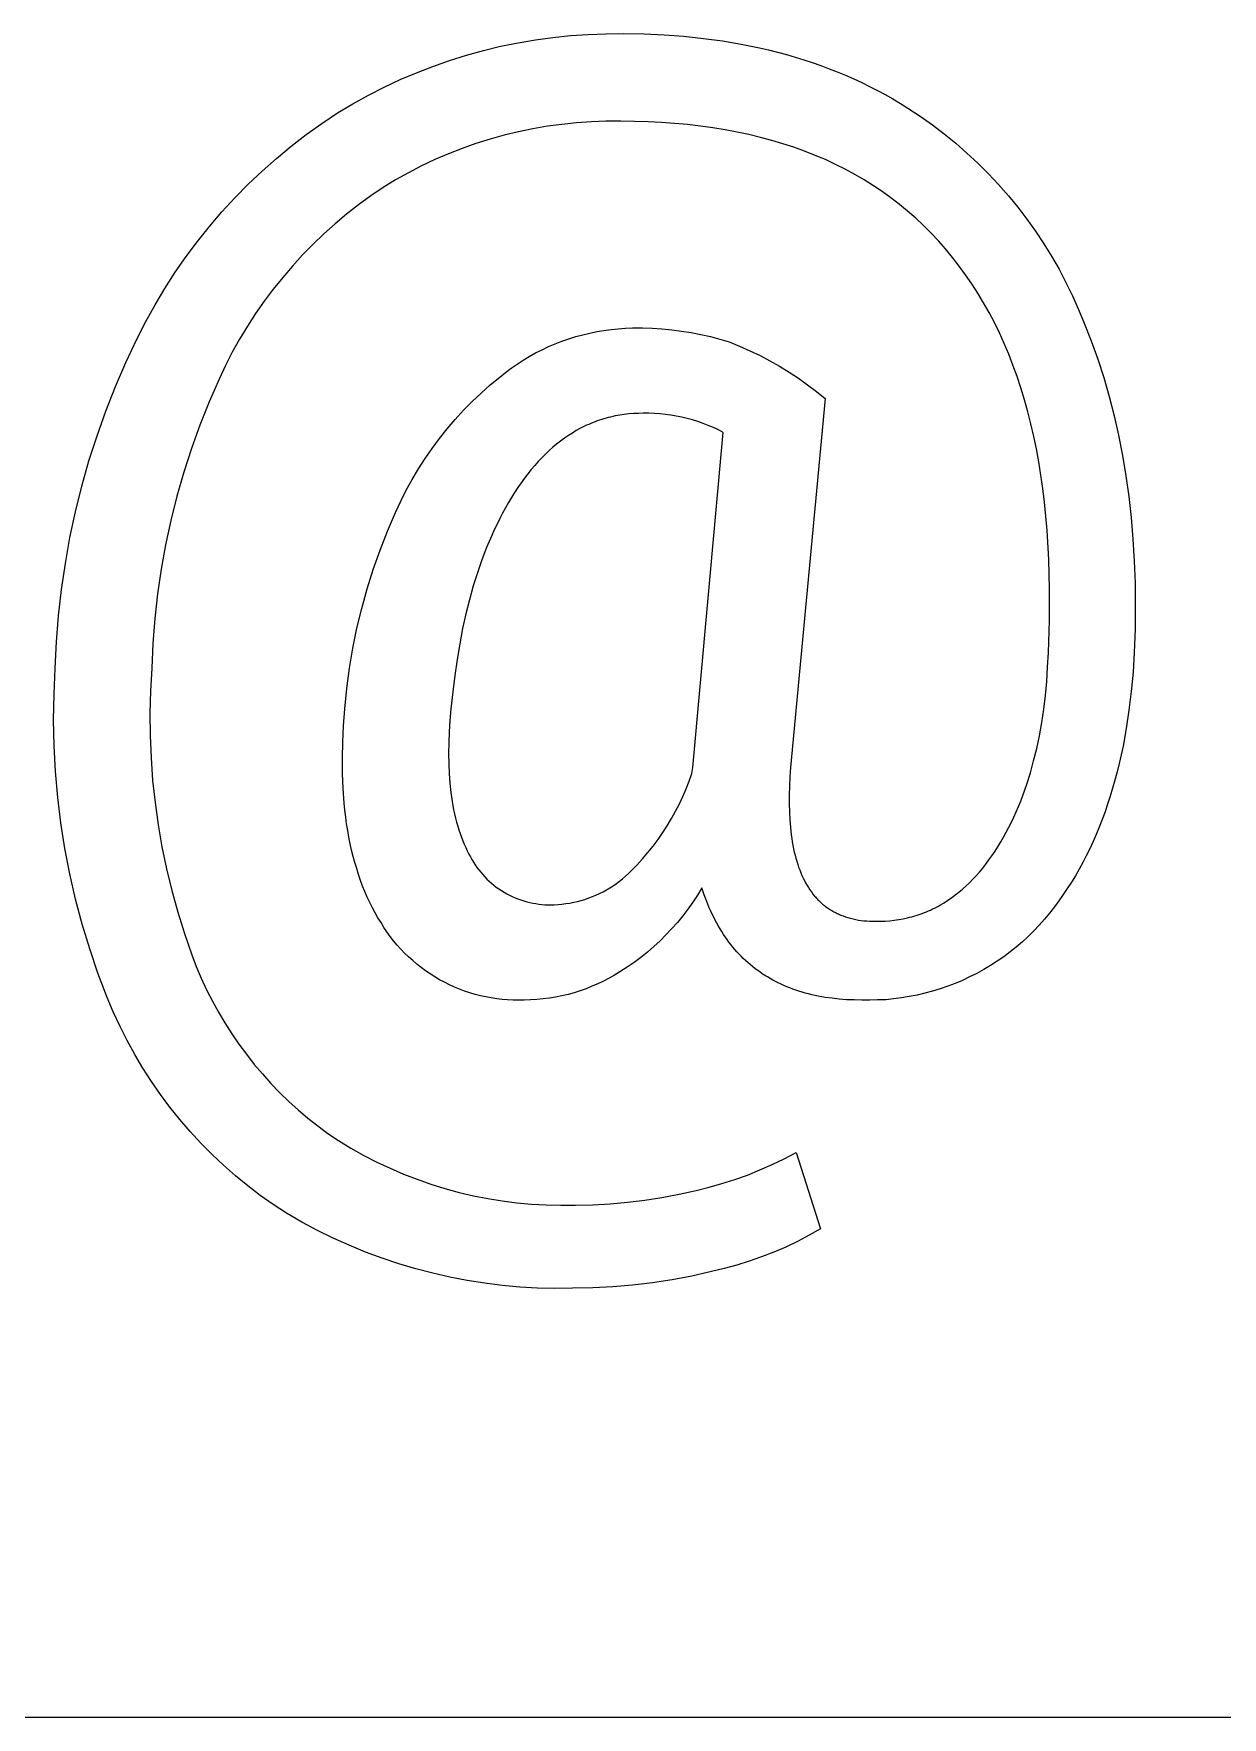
# Model space of a CAD drawing. Header units: millimetres. Extents: x -1480 to 5249, y -840 to 3860.
# Drawn here: x 3259.2 to 3337.3, y -464.2 to -353.6 of the extents above; entities that cross this region are included whole.
import ezdxf

# ---------------------------------------------------------------- set-up
doc = ezdxf.new("R2010")
doc.units = ezdxf.units.MM
doc.header["$MEASUREMENT"] = 0
doc.layers.add('Domyślny', color=7, linetype='Continuous', true_color=0x000000)

msp = doc.modelspace()

# ---------------------------------------------------------------- linework, layer by layer
at = {"layer": 'Domyślny', "color": 18, "lineweight": 15, "true_color": 0x000000}
for p, q in [((3292.12, -354), (3293.27, -353.85)), ((3293.27, -353.85), (3294.43, -353.73)), ((3294.43, -353.73), (3295.59, -353.65)), ((3295.59, -353.65), (3296.75, -353.61)), ((3296.75, -353.61), (3297.91, -353.6)), ((3297.91, -353.6), (3299.26, -353.62)), ((3299.26, -353.62), (3300.58, -353.68)), ((3300.58, -353.68), (3301.88, -353.77)), ((3301.88, -353.77), (3303.16, -353.91)), ((3303.16, -353.91), (3304.41, -354.08)), ((3286.48, -355.36), (3287.59, -355.02)), ((3287.59, -355.02), (3288.71, -354.71)), ((3288.71, -354.71), (3289.84, -354.43)), ((3289.84, -354.43), (3290.98, -354.2)), ((3290.98, -354.2), (3292.12, -354)), ((3304.41, -354.08), (3305.64, -354.29)), ((3305.64, -354.29), (3306.84, -354.53)), ((3306.84, -354.53), (3307.44, -354.67)), ((3307.44, -354.67), (3308.02, -354.82)), ((3308.02, -354.82), (3308.61, -354.98)), ((3308.61, -354.98), (3309.18, -355.14)), ((3283.23, -356.62), (3284.3, -356.17)), ((3284.3, -356.17), (3285.38, -355.75)), ((3285.38, -355.75), (3286.48, -355.36)), ((3309.18, -355.14), (3309.75, -355.32)), ((3309.75, -355.32), (3310.31, -355.5)), ((3310.31, -355.5), (3310.87, -355.7)), ((3310.87, -355.7), (3311.42, -355.91)), ((3311.42, -355.91), (3311.96, -356.12)), ((3311.96, -356.12), (3312.5, -356.34)), ((3281.15, -357.64), (3282.18, -357.12)), ((3282.18, -357.12), (3283.23, -356.62)), ((3312.5, -356.34), (3313.04, -356.58)), ((3313.04, -356.58), (3313.56, -356.82)), ((3313.56, -356.82), (3314.08, -357.08)), ((3314.08, -357.08), (3314.6, -357.34)), ((3279.13, -358.8), (3280.13, -358.21)), ((3280.13, -358.21), (3281.15, -357.64)), ((3314.6, -357.34), (3315.11, -357.61)), ((3315.11, -357.61), (3315.61, -357.89)), ((3315.61, -357.89), (3316.1, -358.19)), ((3316.1, -358.19), (3316.59, -358.49)), ((3277.07, -360.23), (3278.09, -359.5)), ((3278.09, -359.5), (3279.13, -358.8)), ((3294.83, -359.46), (3293.87, -359.56)), ((3295.8, -359.39), (3294.83, -359.46)), ((3296.76, -359.36), (3295.8, -359.39)), ((3297.73, -359.36), (3296.76, -359.36)), ((3298.64, -359.37), (3297.73, -359.36)), ((3299.53, -359.4), (3298.64, -359.37)), ((3300.41, -359.44), (3299.53, -359.4)), ((3301.27, -359.5), (3300.41, -359.44)), ((3302.12, -359.58), (3301.27, -359.5)), ((3316.59, -358.49), (3317.41, -359.03)), ((3317.41, -359.03), (3318.21, -359.59)), ((3276.08, -361), (3277.07, -360.23)), ((3289.14, -360.53), (3288.22, -360.82)), ((3290.07, -360.27), (3289.14, -360.53)), ((3291.01, -360.05), (3290.07, -360.27)), ((3291.96, -359.85), (3291.01, -360.05)), ((3292.91, -359.69), (3291.96, -359.85)), ((3293.87, -359.56), (3292.91, -359.69)), ((3302.96, -359.68), (3302.12, -359.58)), ((3303.78, -359.79), (3302.96, -359.68)), ((3304.59, -359.92), (3303.78, -359.79)), ((3305.38, -360.07), (3304.59, -359.92)), ((3306.15, -360.23), (3305.38, -360.07)), ((3306.91, -360.42), (3306.15, -360.23)), ((3307.66, -360.62), (3306.91, -360.42)), ((3318.21, -359.59), (3318.99, -360.19)), ((3318.99, -360.19), (3319.74, -360.8)), ((3275.11, -361.8), (3276.08, -361)), ((3286.41, -361.5), (3285.52, -361.88)), ((3287.31, -361.15), (3286.41, -361.5)), ((3288.22, -360.82), (3287.31, -361.15)), ((3308.39, -360.84), (3307.66, -360.62)), ((3309.11, -361.07), (3308.39, -360.84)), ((3309.81, -361.33), (3309.11, -361.07)), ((3310.5, -361.6), (3309.81, -361.33)), ((3311.18, -361.88), (3310.5, -361.6)), ((3319.74, -360.8), (3320.48, -361.45)), ((3320.48, -361.45), (3321.2, -362.11)), ((3273.26, -363.49), (3274.17, -362.63)), ((3274.17, -362.63), (3275.11, -361.8)), ((3283.78, -362.74), (3282.94, -363.21)), ((3284.64, -362.29), (3283.78, -362.74)), ((3285.52, -361.88), (3284.64, -362.29)), ((3311.84, -362.19), (3311.18, -361.88)), ((3312.48, -362.51), (3311.84, -362.19)), ((3313.11, -362.85), (3312.48, -362.51)), ((3321.2, -362.11), (3321.89, -362.81)), ((3321.89, -362.81), (3322.56, -363.52)), ((3272.38, -364.39), (3273.26, -363.49)), ((3282.11, -363.71), (3281.3, -364.26)), ((3282.94, -363.21), (3282.11, -363.71)), ((3313.73, -363.21), (3313.11, -362.85)), ((3314.33, -363.59), (3313.73, -363.21)), ((3314.91, -363.98), (3314.33, -363.59)), ((3322.56, -363.52), (3323.2, -364.25)), ((3271.53, -365.31), (3272.38, -364.39)), ((3280.5, -364.85), (3279.72, -365.46)), ((3281.3, -364.26), (3280.5, -364.85)), ((3315.48, -364.39), (3314.91, -363.98)), ((3316.04, -364.82), (3315.48, -364.39)), ((3316.58, -365.26), (3316.04, -364.82)), ((3323.2, -364.25), (3323.82, -365.01)), ((3323.82, -365.01), (3324.42, -365.79)), ((3270.71, -366.27), (3271.53, -365.31)), ((3278.96, -366.09), (3278.23, -366.75)), ((3279.72, -365.46), (3278.96, -366.09)), ((3317.11, -365.73), (3316.58, -365.26)), ((3317.62, -366.21), (3317.11, -365.73)), ((3324.42, -365.79), (3324.99, -366.58)), ((3269.17, -368.25), (3269.93, -367.25)), ((3269.93, -367.25), (3270.71, -366.27)), ((3278.23, -366.75), (3277.52, -367.43)), ((3318.12, -366.7), (3317.62, -366.21)), ((3318.61, -367.22), (3318.12, -366.7)), ((3319.07, -367.75), (3318.61, -367.22)), ((3324.99, -366.58), (3325.53, -367.4)), ((3268.46, -369.28), (3269.17, -368.25)), ((3276.82, -368.14), (3276.16, -368.87)), ((3277.52, -367.43), (3276.82, -368.14)), ((3319.53, -368.3), (3319.07, -367.75)), ((3319.97, -368.87), (3319.53, -368.3)), ((3325.53, -367.4), (3326.04, -368.23)), ((3326.04, -368.23), (3326.53, -369.08)), ((3267.78, -370.34), (3268.46, -369.28)), ((3276.16, -368.87), (3275.52, -369.62)), ((3320.39, -369.45), (3319.97, -368.87)), ((3320.8, -370.04), (3320.39, -369.45)), ((3326.53, -369.08), (3326.98, -369.95)), ((3267.13, -371.42), (3267.78, -370.34)), ((3274.9, -370.39), (3274.31, -371.18)), ((3275.52, -369.62), (3274.9, -370.39)), ((3321.19, -370.65), (3320.8, -370.04)), ((3326.98, -369.95), (3327.41, -370.83)), ((3266.53, -372.51), (3267.13, -371.42)), ((3274.31, -371.18), (3273.74, -371.99)), ((3321.57, -371.28), (3321.19, -370.65)), ((3321.93, -371.93), (3321.57, -371.28)), ((3327.41, -370.83), (3327.81, -371.72)), ((3265.96, -373.63), (3266.53, -372.51)), ((3273.74, -371.99), (3273.2, -372.82)), ((3322.28, -372.59), (3321.93, -371.93)), ((3322.61, -373.26), (3322.28, -372.59)), ((3327.81, -371.72), (3328.18, -372.63)), ((3328.18, -372.63), (3328.64, -373.79)), ((3265.22, -375.2), (3265.96, -373.63)), ((3272.69, -373.67), (3272.21, -374.53)), ((3273.2, -372.82), (3272.69, -373.67)), ((3293.43, -373.98), (3293.87, -373.81)), ((3293.87, -373.81), (3294.32, -373.65)), ((3294.32, -373.65), (3294.77, -373.51)), ((3294.77, -373.51), (3295.23, -373.38)), ((3295.23, -373.38), (3295.69, -373.27)), ((3295.69, -373.27), (3296.15, -373.18)), ((3296.15, -373.18), (3296.62, -373.1)), ((3296.62, -373.1), (3297.09, -373.03)), ((3297.09, -373.03), (3297.57, -372.99)), ((3297.57, -372.99), (3298.04, -372.95)), ((3298.04, -372.95), (3298.51, -372.94)), ((3298.51, -372.94), (3299.16, -372.94)), ((3299.16, -372.94), (3299.8, -372.96)), ((3299.8, -372.96), (3300.44, -373)), ((3300.44, -373), (3301.08, -373.06)), ((3301.08, -373.06), (3301.72, -373.14)), ((3301.72, -373.14), (3302.36, -373.24)), ((3302.36, -373.24), (3302.99, -373.37)), ((3302.99, -373.37), (3303.62, -373.51)), ((3303.62, -373.51), (3304.24, -373.67)), ((3304.24, -373.67), (3304.85, -373.86)), ((3304.85, -373.86), (3305.54, -374.13)), ((3322.92, -373.95), (3322.61, -373.26)), ((3328.64, -373.79), (3329.07, -374.98)), ((3272.21, -374.53), (3271.76, -375.41)), ((3291.31, -375.06), (3291.72, -374.81)), ((3291.72, -374.81), (3292.14, -374.58)), ((3292.14, -374.58), (3292.56, -374.37)), ((3292.56, -374.37), (3292.99, -374.16)), ((3292.99, -374.16), (3293.43, -373.98)), ((3305.54, -374.13), (3306.21, -374.43)), ((3306.21, -374.43), (3306.88, -374.75)), ((3306.88, -374.75), (3307.53, -375.09)), ((3323.22, -374.66), (3322.92, -373.95)), ((3323.5, -375.39), (3323.22, -374.66)), ((3329.07, -374.98), (3329.46, -376.2)), ((3264.53, -376.79), (3265.22, -375.2)), ((3271.76, -375.41), (3271.34, -376.3)), ((3289.78, -376.17), (3290.15, -375.87)), ((3290.15, -375.87), (3290.53, -375.58)), ((3290.53, -375.58), (3290.92, -375.31)), ((3290.92, -375.31), (3291.31, -375.06)), ((3307.53, -375.09), (3308.17, -375.45)), ((3308.17, -375.45), (3308.8, -375.84)), ((3308.8, -375.84), (3309.41, -376.24)), ((3323.77, -376.12), (3323.5, -375.39)), ((3263.9, -378.4), (3264.53, -376.79)), ((3271.34, -376.3), (3270.68, -377.8)), ((3288.55, -377.22), (3289.15, -376.68)), ((3289.15, -376.68), (3289.78, -376.17)), ((3309.41, -376.24), (3310.01, -376.67)), ((3310.01, -376.67), (3310.6, -377.11)), ((3310.6, -377.11), (3311.17, -377.58)), ((3324.02, -376.88), (3323.77, -376.12)), ((3324.25, -377.65), (3324.02, -376.88)), ((3329.46, -376.2), (3329.82, -377.44)), ((3270.68, -377.8), (3270.08, -379.32)), ((3287.39, -378.35), (3287.96, -377.77)), ((3287.96, -377.77), (3288.55, -377.22)), ((3311.17, -377.58), (3308.89, -401.82)), ((3324.47, -378.44), (3324.25, -377.65)), ((3329.82, -377.44), (3330.15, -378.71)), ((3263.32, -380.03), (3263.9, -378.4)), ((3270.08, -379.32), (3269.52, -380.86)), ((3286.32, -379.56), (3286.85, -378.95)), ((3286.85, -378.95), (3287.39, -378.35)), ((3295.35, -379.4), (3295.08, -379.53)), ((3295.49, -379.33), (3295.35, -379.4)), ((3295.63, -379.27), (3295.49, -379.33)), ((3295.77, -379.21), (3295.63, -379.27)), ((3295.91, -379.15), (3295.77, -379.21)), ((3296.05, -379.1), (3295.91, -379.15)), ((3296.19, -379.05), (3296.05, -379.1)), ((3296.33, -379), (3296.19, -379.05)), ((3296.48, -378.95), (3296.33, -379)), ((3296.62, -378.91), (3296.48, -378.95)), ((3296.77, -378.86), (3296.62, -378.91)), ((3296.91, -378.82), (3296.77, -378.86)), ((3297.06, -378.79), (3296.91, -378.82)), ((3297.21, -378.75), (3297.06, -378.79)), ((3297.36, -378.72), (3297.21, -378.75)), ((3297.66, -378.67), (3297.36, -378.72)), ((3297.96, -378.62), (3297.66, -378.67)), ((3298.27, -378.59), (3297.96, -378.62)), ((3298.58, -378.56), (3298.27, -378.59)), ((3298.89, -378.55), (3298.58, -378.56)), ((3299.21, -378.54), (3298.89, -378.55)), ((3299.57, -378.54), (3299.21, -378.54)), ((3299.94, -378.56), (3299.57, -378.54)), ((3300.3, -378.58), (3299.94, -378.56)), ((3300.66, -378.62), (3300.3, -378.58)), ((3301.02, -378.67), (3300.66, -378.62)), ((3301.38, -378.73), (3301.02, -378.67)), ((3301.74, -378.8), (3301.38, -378.73)), ((3302.09, -378.89), (3301.74, -378.8)), ((3302.45, -378.98), (3302.09, -378.89)), ((3302.79, -379.09), (3302.45, -378.98)), ((3303.14, -379.21), (3302.79, -379.09)), ((3303.48, -379.34), (3303.14, -379.21)), ((3303.82, -379.48), (3303.48, -379.34)), ((3324.68, -379.24), (3324.47, -378.44)), ((3324.87, -380.06), (3324.68, -379.24)), ((3330.15, -378.71), (3330.44, -379.99)), ((3262.79, -381.67), (3263.32, -380.03)), ((3285.34, -380.85), (3285.82, -380.2)), ((3285.82, -380.2), (3286.32, -379.56)), ((3293.77, -380.37), (3293.52, -380.57)), ((3294.03, -380.18), (3293.77, -380.37)), ((3294.29, -380), (3294.03, -380.18)), ((3294.55, -379.84), (3294.29, -380)), ((3294.81, -379.68), (3294.55, -379.84)), ((3295.08, -379.53), (3294.81, -379.68)), ((3302.46, -401.82), (3304.47, -379.8)), ((3304.15, -379.63), (3303.82, -379.48)), ((3304.47, -379.8), (3304.15, -379.63)), ((3325.04, -380.89), (3324.87, -380.06)), ((3330.44, -379.99), (3330.69, -381.31)), ((3269.52, -380.86), (3269.02, -382.42)), ((3284.44, -382.19), (3284.88, -381.51)), ((3284.88, -381.51), (3285.34, -380.85)), ((3292.55, -381.46), (3292.31, -381.71)), ((3292.79, -381.22), (3292.55, -381.46)), ((3293.03, -380.99), (3292.79, -381.22)), ((3293.27, -380.78), (3293.03, -380.99)), ((3293.52, -380.57), (3293.27, -380.78)), ((3325.2, -381.74), (3325.04, -380.89)), ((3330.69, -381.31), (3330.92, -382.65)), ((3262.32, -383.34), (3262.79, -381.67)), ((3269.02, -382.42), (3268.57, -383.99)), ((3284.03, -382.89), (3284.44, -382.19)), ((3291.63, -382.52), (3291.41, -382.81)), ((3291.85, -382.24), (3291.63, -382.52)), ((3292.08, -381.97), (3291.85, -382.24)), ((3292.31, -381.71), (3292.08, -381.97)), ((3325.34, -382.61), (3325.2, -381.74)), ((3325.46, -383.49), (3325.34, -382.61)), ((3330.92, -382.65), (3331.11, -384.01)), ((3261.9, -385.02), (3262.32, -383.34)), ((3283.28, -384.32), (3283.64, -383.6)), ((3283.64, -383.6), (3284.03, -382.89)), ((3290.76, -383.74), (3290.56, -384.07)), ((3290.97, -383.42), (3290.76, -383.74)), ((3291.19, -383.11), (3290.97, -383.42)), ((3291.41, -382.81), (3291.19, -383.11)), ((3325.57, -384.39), (3325.46, -383.49)), ((3268.57, -383.99), (3268.17, -385.58)), ((3282.94, -385.06), (3283.28, -384.32)), ((3290.16, -384.75), (3289.97, -385.1)), ((3290.35, -384.4), (3290.16, -384.75)), ((3290.56, -384.07), (3290.35, -384.4)), ((3325.67, -385.31), (3325.57, -384.39)), ((3331.11, -384.01), (3331.26, -385.4)), ((3261.54, -386.71), (3261.9, -385.02)), ((3268.17, -385.58), (3267.83, -387.18)), ((3282.41, -386.29), (3282.94, -385.06)), ((3289.6, -385.82), (3289.42, -386.2)), ((3289.78, -385.46), (3289.6, -385.82)), ((3289.97, -385.1), (3289.78, -385.46)), ((3325.75, -386.24), (3325.67, -385.31)), ((3331.26, -385.4), (3331.38, -386.81)), ((3261.24, -388.41), (3261.54, -386.71)), ((3281.92, -387.54), (3282.41, -386.29)), ((3289.25, -386.58), (3288.92, -387.36)), ((3289.42, -386.2), (3289.25, -386.58)), ((3325.86, -388.14), (3325.75, -386.24)), ((3331.38, -386.81), (3331.47, -388.25)), ((3267.83, -387.18), (3267.54, -388.79)), ((3281.47, -388.8), (3281.92, -387.54)), ((3288.61, -388.18), (3288.32, -389.02)), ((3288.92, -387.36), (3288.61, -388.18)), ((3325.91, -390.11), (3325.86, -388.14)), ((3331.47, -388.25), (3331.52, -389.71)), ((3260.99, -390.13), (3261.24, -388.41)), ((3267.54, -388.79), (3267.3, -390.41)), ((3281.07, -390.08), (3281.47, -388.8)), ((3288.32, -389.02), (3288.04, -389.89)), ((3260.8, -391.85), (3260.99, -390.13)), ((3267.3, -390.41), (3267.12, -392.03)), ((3280.71, -391.37), (3281.07, -390.08)), ((3288.04, -389.89), (3287.79, -390.8)), ((3325.9, -392.15), (3325.91, -390.11)), ((3331.52, -389.71), (3331.54, -391.2)), ((3280.4, -392.67), (3280.71, -391.37)), ((3287.79, -390.8), (3287.56, -391.73)), ((3331.54, -391.2), (3331.52, -392.71)), ((3260.66, -393.57), (3260.8, -391.85)), ((3267.12, -392.03), (3266.99, -393.66)), ((3280.13, -393.98), (3280.4, -392.67)), ((3287.56, -391.73), (3287.34, -392.69)), ((3325.83, -394.25), (3325.9, -392.15)), ((3260.58, -395.3), (3260.66, -393.57)), ((3266.99, -393.66), (3266.92, -395.3)), ((3287.15, -393.69), (3286.98, -394.71)), ((3287.34, -392.69), (3287.15, -393.69)), ((3331.52, -392.71), (3331.47, -394.25)), ((3279.91, -395.3), (3280.13, -393.98)), ((3286.98, -394.71), (3286.82, -395.77)), ((3325.78, -395.22), (3325.83, -394.25)), ((3331.47, -394.25), (3331.39, -395.55)), ((3260.5, -397), (3260.58, -395.3)), ((3266.92, -395.3), (3266.84, -396.77)), ((3279.73, -396.63), (3279.91, -395.3)), ((3286.82, -395.77), (3286.69, -396.85)), ((3325.72, -396.17), (3325.78, -395.22)), ((3331.39, -395.55), (3331.27, -396.82)), ((3260.47, -398.69), (3260.5, -397)), ((3266.84, -396.77), (3266.8, -398.24)), ((3279.6, -397.97), (3279.73, -396.63)), ((3286.69, -396.85), (3286.57, -397.97)), ((3325.52, -397.99), (3325.63, -397.09)), ((3325.63, -397.09), (3325.72, -396.17)), ((3331.27, -396.82), (3331.12, -398.05)), ((3279.52, -399.07), (3279.6, -397.97)), ((3286.57, -397.97), (3286.51, -398.73)), ((3325.39, -398.87), (3325.52, -397.99)), ((3331.12, -398.05), (3330.94, -399.25)), ((3260.5, -400.39), (3260.47, -398.69)), ((3266.8, -398.24), (3266.81, -399.71)), ((3279.46, -400.15), (3279.52, -399.07)), ((3286.51, -398.73), (3286.46, -399.47)), ((3325.24, -399.73), (3325.39, -398.87)), ((3330.94, -399.25), (3330.73, -400.41)), ((3260.59, -402.09), (3260.5, -400.39)), ((3266.81, -399.71), (3266.87, -401.19)), ((3279.44, -401.19), (3279.46, -400.15)), ((3286.43, -400.19), (3286.42, -400.89)), ((3286.46, -399.47), (3286.43, -400.19)), ((3325.06, -400.56), (3325.24, -399.73)), ((3330.73, -400.41), (3330.48, -401.55)), ((3266.87, -401.19), (3266.97, -402.66)), ((3279.45, -402.21), (3279.44, -401.19)), ((3286.42, -400.89), (3286.43, -401.57)), ((3324.65, -402.16), (3324.86, -401.37)), ((3324.86, -401.37), (3325.06, -400.56)), ((3260.74, -403.78), (3260.59, -402.09)), ((3279.49, -403.19), (3279.45, -402.21)), ((3286.43, -401.57), (3286.46, -402.22)), ((3286.46, -402.22), (3286.5, -402.85)), ((3302.23, -402.71), (3302.41, -402.2)), ((3302.41, -402.2), (3302.46, -401.82)), ((3308.84, -402.44), (3308.81, -403.04)), ((3308.89, -401.82), (3308.84, -402.44)), ((3324.41, -402.92), (3324.65, -402.16)), ((3330.2, -402.64), (3330.05, -403.18)), ((3330.35, -402.1), (3330.2, -402.64)), ((3330.48, -401.55), (3330.35, -402.1)), ((3266.97, -402.66), (3267.13, -404.12)), ((3279.56, -404.15), (3279.49, -403.19)), ((3286.5, -402.85), (3286.57, -403.45)), ((3286.57, -403.45), (3286.61, -403.75)), ((3286.61, -403.75), (3286.65, -404.04)), ((3301.58, -404.21), (3301.81, -403.72)), ((3301.81, -403.72), (3302.03, -403.22)), ((3302.03, -403.22), (3302.23, -402.71)), ((3308.81, -403.04), (3308.8, -403.63)), ((3308.8, -403.63), (3308.8, -404.19)), ((3324.01, -404.02), (3324.15, -403.66)), ((3324.15, -403.66), (3324.28, -403.29)), ((3324.28, -403.29), (3324.41, -402.92)), ((3329.89, -403.7), (3329.72, -404.22)), ((3330.05, -403.18), (3329.89, -403.7)), ((3260.95, -405.46), (3260.74, -403.78)), ((3267.13, -404.12), (3267.33, -405.58)), ((3279.6, -404.61), (3279.56, -404.15)), ((3279.66, -405.07), (3279.6, -404.61)), ((3286.65, -404.04), (3286.7, -404.32)), ((3286.7, -404.32), (3286.75, -404.6)), ((3286.75, -404.6), (3286.81, -404.87)), ((3301.07, -405.17), (3301.33, -404.69)), ((3301.33, -404.69), (3301.58, -404.21)), ((3308.8, -404.19), (3308.81, -404.73)), ((3308.81, -404.73), (3308.84, -405.26)), ((3323.56, -405.07), (3323.71, -404.73)), ((3323.71, -404.73), (3323.86, -404.38)), ((3323.86, -404.38), (3324.01, -404.02)), ((3329.55, -404.73), (3329.36, -405.23)), ((3329.72, -404.22), (3329.55, -404.73)), ((3261.21, -407.14), (3260.95, -405.46)), ((3267.33, -405.58), (3267.58, -407.03)), ((3279.72, -405.52), (3279.66, -405.07)), ((3279.79, -405.96), (3279.72, -405.52)), ((3279.87, -406.4), (3279.79, -405.96)), ((3286.81, -404.87), (3286.88, -405.14)), ((3286.88, -405.14), (3286.94, -405.4)), ((3286.94, -405.4), (3287.02, -405.66)), ((3287.02, -405.66), (3287.09, -405.91)), ((3287.09, -405.91), (3287.17, -406.15)), ((3300.49, -406.09), (3300.79, -405.64)), ((3300.79, -405.64), (3301.07, -405.17)), ((3308.84, -405.26), (3308.88, -405.76)), ((3308.88, -405.76), (3308.93, -406.24)), ((3323.06, -406.07), (3323.23, -405.74)), ((3323.23, -405.74), (3323.4, -405.41)), ((3323.4, -405.41), (3323.56, -405.07)), ((3329.17, -405.73), (3328.97, -406.21)), ((3329.36, -405.23), (3329.17, -405.73)), ((3267.58, -407.03), (3267.88, -408.47)), ((3279.95, -406.83), (3279.87, -406.4)), ((3280.05, -407.25), (3279.95, -406.83)), ((3287.17, -406.15), (3287.26, -406.39)), ((3287.26, -406.39), (3287.35, -406.63)), ((3287.35, -406.63), (3287.45, -406.86)), ((3287.45, -406.86), (3287.55, -407.08)), ((3299.52, -407.4), (3299.86, -406.98)), ((3299.86, -406.98), (3300.18, -406.54)), ((3300.18, -406.54), (3300.49, -406.09)), ((3308.93, -406.24), (3308.97, -406.48)), ((3308.97, -406.48), (3309, -406.71)), ((3309, -406.71), (3309.04, -406.93)), ((3309.04, -406.93), (3309.09, -407.15)), ((3322.32, -407.32), (3322.51, -407.02)), ((3322.51, -407.02), (3322.7, -406.71)), ((3322.7, -406.71), (3322.88, -406.39)), ((3322.88, -406.39), (3323.06, -406.07)), ((3328.76, -406.68), (3328.55, -407.15)), ((3328.97, -406.21), (3328.76, -406.68)), ((3261.53, -408.81), (3261.21, -407.14)), ((3280.15, -407.66), (3280.05, -407.25)), ((3280.26, -408.06), (3280.15, -407.66)), ((3280.38, -408.46), (3280.26, -408.06)), ((3287.55, -407.08), (3287.65, -407.3)), ((3287.65, -407.3), (3287.76, -407.51)), ((3287.76, -407.51), (3287.85, -407.69)), ((3287.85, -407.69), (3287.95, -407.87)), ((3287.95, -407.87), (3288.05, -408.04)), ((3288.05, -408.04), (3288.16, -408.21)), ((3298.8, -408.22), (3299.17, -407.82)), ((3299.17, -407.82), (3299.52, -407.4)), ((3309.09, -407.15), (3309.13, -407.37)), ((3309.13, -407.37), (3309.18, -407.58)), ((3309.18, -407.58), (3309.24, -407.78)), ((3309.24, -407.78), (3309.29, -407.98)), ((3309.29, -407.98), (3309.36, -408.18)), ((3309.36, -408.18), (3309.42, -408.37)), ((3321.51, -408.43), (3321.72, -408.17)), ((3321.72, -408.17), (3321.92, -407.89)), ((3321.92, -407.89), (3322.12, -407.61)), ((3322.12, -407.61), (3322.32, -407.32)), ((3328.09, -408.06), (3327.85, -408.5)), ((3328.32, -407.61), (3328.09, -408.06)), ((3328.55, -407.15), (3328.32, -407.61)), ((3261.91, -410.46), (3261.53, -408.81)), ((3267.88, -408.47), (3268.23, -409.9)), ((3280.5, -408.85), (3280.38, -408.46)), ((3280.63, -409.23), (3280.5, -408.85)), ((3280.77, -409.61), (3280.63, -409.23)), ((3288.16, -408.21), (3288.28, -408.38)), ((3288.28, -408.38), (3288.4, -408.54)), ((3288.4, -408.54), (3288.53, -408.7)), ((3288.53, -408.7), (3288.66, -408.85)), ((3288.66, -408.85), (3288.8, -409)), ((3288.8, -409), (3288.94, -409.15)), ((3288.94, -409.15), (3289.09, -409.29)), ((3297.65, -409.29), (3297.85, -409.13)), ((3297.85, -409.13), (3298.05, -408.96)), ((3298.05, -408.96), (3298.24, -408.79)), ((3298.24, -408.79), (3298.42, -408.61)), ((3298.42, -408.61), (3298.8, -408.22)), ((3309.42, -408.37), (3309.49, -408.55)), ((3309.49, -408.55), (3309.56, -408.73)), ((3309.56, -408.73), (3309.63, -408.91)), ((3309.63, -408.91), (3309.71, -409.08)), ((3309.71, -409.08), (3309.8, -409.24)), ((3309.8, -409.24), (3309.88, -409.4)), ((3320.64, -409.39), (3320.86, -409.16)), ((3320.86, -409.16), (3321.08, -408.93)), ((3321.08, -408.93), (3321.3, -408.69)), ((3321.3, -408.69), (3321.51, -408.43)), ((3327.6, -408.93), (3327.34, -409.35)), ((3327.85, -408.5), (3327.6, -408.93)), ((3268.23, -409.9), (3268.62, -411.32)), ((3280.92, -409.97), (3280.77, -409.61)), ((3281.08, -410.33), (3280.92, -409.97)), ((3281.24, -410.68), (3281.08, -410.33)), ((3289.09, -409.29), (3289.24, -409.42)), ((3289.24, -409.42), (3289.39, -409.55)), ((3289.39, -409.55), (3289.55, -409.67)), ((3289.55, -409.67), (3289.72, -409.79)), ((3289.72, -409.79), (3289.89, -409.9)), ((3289.89, -409.9), (3290.06, -410.01)), ((3290.06, -410.01), (3290.24, -410.11)), ((3290.24, -410.11), (3290.42, -410.2)), ((3290.42, -410.2), (3290.6, -410.29)), ((3290.6, -410.29), (3290.79, -410.37)), ((3290.79, -410.37), (3290.97, -410.45)), ((3295.63, -410.39), (3295.87, -410.3)), ((3295.87, -410.3), (3296.1, -410.2)), ((3296.1, -410.2), (3296.34, -410.1)), ((3296.34, -410.1), (3296.57, -409.98)), ((3296.57, -409.98), (3296.79, -409.86)), ((3296.79, -409.86), (3297.02, -409.73)), ((3297.02, -409.73), (3297.23, -409.59)), ((3297.23, -409.59), (3297.45, -409.44)), ((3297.45, -409.44), (3297.65, -409.29)), ((3302.77, -410.2), (3302.46, -410.66)), ((3303.06, -409.73), (3302.77, -410.2)), ((3303.21, -410.18), (3303.06, -409.73)), ((3303.38, -410.62), (3303.21, -410.18)), ((3309.88, -409.4), (3309.97, -409.56)), ((3309.97, -409.56), (3310.06, -409.71)), ((3310.06, -409.71), (3310.16, -409.85)), ((3310.16, -409.85), (3310.26, -409.99)), ((3310.26, -409.99), (3310.36, -410.13)), ((3310.36, -410.13), (3310.47, -410.26)), ((3310.47, -410.26), (3310.52, -410.32)), ((3310.52, -410.32), (3310.58, -410.38)), ((3310.58, -410.38), (3310.64, -410.45)), ((3319.23, -410.54), (3319.47, -410.37)), ((3319.47, -410.37), (3319.71, -410.19)), ((3319.71, -410.19), (3319.95, -410.01)), ((3319.95, -410.01), (3320.18, -409.81)), ((3320.18, -409.81), (3320.41, -409.61)), ((3320.41, -409.61), (3320.64, -409.39)), ((3326.8, -410.17), (3326.52, -410.57)), ((3327.07, -409.77), (3326.8, -410.17)), ((3327.34, -409.35), (3327.07, -409.77)), ((3262.35, -412.1), (3261.91, -410.46)), ((3268.62, -411.32), (3269.06, -412.73)), ((3281.41, -411.03), (3281.24, -410.68)), ((3281.59, -411.36), (3281.41, -411.03)), ((3281.78, -411.69), (3281.59, -411.36)), ((3290.97, -410.45), (3291.16, -410.52)), ((3291.16, -410.52), (3291.36, -410.58)), ((3291.36, -410.58), (3291.55, -410.64)), ((3291.55, -410.64), (3291.75, -410.68)), ((3291.75, -410.68), (3291.95, -410.73)), ((3291.95, -410.73), (3292.15, -410.76)), ((3292.15, -410.76), (3292.35, -410.79)), ((3292.35, -410.79), (3292.55, -410.81)), ((3292.55, -410.81), (3292.75, -410.83)), ((3292.75, -410.83), (3292.95, -410.83)), ((3292.95, -410.83), (3293.16, -410.83)), ((3293.16, -410.83), (3293.36, -410.83)), ((3293.36, -410.83), (3293.62, -410.81)), ((3293.62, -410.81), (3293.87, -410.79)), ((3293.87, -410.79), (3294.13, -410.76)), ((3294.13, -410.76), (3294.38, -410.72)), ((3294.38, -410.72), (3294.64, -410.67)), ((3294.64, -410.67), (3294.89, -410.62)), ((3294.89, -410.62), (3295.14, -410.55)), ((3295.14, -410.55), (3295.38, -410.48)), ((3295.38, -410.48), (3295.63, -410.39)), ((3302.14, -411.12), (3301.8, -411.56)), ((3302.46, -410.66), (3302.14, -411.12)), ((3303.55, -411.04), (3303.38, -410.62)), ((3303.65, -411.25), (3303.55, -411.04)), ((3303.74, -411.45), (3303.65, -411.25)), ((3303.84, -411.65), (3303.74, -411.45)), ((3310.64, -410.45), (3310.69, -410.51)), ((3310.69, -410.51), (3310.75, -410.56)), ((3310.75, -410.56), (3310.81, -410.62)), ((3310.81, -410.62), (3310.87, -410.68)), ((3310.87, -410.68), (3310.93, -410.73)), ((3310.93, -410.73), (3310.99, -410.79)), ((3310.99, -410.79), (3311.06, -410.84)), ((3311.06, -410.84), (3311.12, -410.89)), ((3311.12, -410.89), (3311.18, -410.94)), ((3311.18, -410.94), (3311.25, -410.99)), ((3311.25, -410.99), (3311.32, -411.04)), ((3311.32, -411.04), (3311.38, -411.08)), ((3311.38, -411.08), (3311.45, -411.13)), ((3311.45, -411.13), (3311.52, -411.17)), ((3311.52, -411.17), (3311.59, -411.21)), ((3311.59, -411.21), (3311.66, -411.25)), ((3311.66, -411.25), (3311.73, -411.29)), ((3311.73, -411.29), (3311.8, -411.33)), ((3311.8, -411.33), (3311.88, -411.37)), ((3311.88, -411.37), (3311.95, -411.41)), ((3311.95, -411.41), (3312.03, -411.44)), ((3312.03, -411.44), (3312.1, -411.48)), ((3312.1, -411.48), (3312.18, -411.51)), ((3317.13, -411.54), (3317.27, -411.49)), ((3317.27, -411.49), (3317.41, -411.45)), ((3317.41, -411.45), (3317.54, -411.4)), ((3317.54, -411.4), (3317.68, -411.34)), ((3317.68, -411.34), (3317.81, -411.29)), ((3317.81, -411.29), (3317.95, -411.23)), ((3317.95, -411.23), (3318.08, -411.18)), ((3318.08, -411.18), (3318.21, -411.11)), ((3318.21, -411.11), (3318.34, -411.05)), ((3318.34, -411.05), (3318.47, -410.99)), ((3318.47, -410.99), (3318.6, -410.92)), ((3318.6, -410.92), (3318.73, -410.85)), ((3318.73, -410.85), (3318.98, -410.7)), ((3318.98, -410.7), (3319.23, -410.54)), ((3325.91, -411.38), (3325.58, -411.78)), ((3326.23, -410.96), (3325.91, -411.38)), ((3326.52, -410.57), (3326.23, -410.96)), ((3262.84, -413.73), (3262.35, -412.1)), ((3281.98, -412.01), (3281.78, -411.69)), ((3282.17, -412.32), (3281.98, -412.01)), ((3282.37, -412.62), (3282.17, -412.32)), ((3301.08, -412.4), (3300.7, -412.81)), ((3301.45, -411.99), (3301.08, -412.4)), ((3301.8, -411.56), (3301.45, -411.99)), ((3303.94, -411.85), (3303.84, -411.65)), ((3304.04, -412.04), (3303.94, -411.85)), ((3304.15, -412.23), (3304.04, -412.04)), ((3304.26, -412.42), (3304.15, -412.23)), ((3304.37, -412.6), (3304.26, -412.42)), ((3304.48, -412.78), (3304.37, -412.6)), ((3312.18, -411.51), (3312.26, -411.54)), ((3312.26, -411.54), (3312.34, -411.57)), ((3312.34, -411.57), (3312.5, -411.63)), ((3312.5, -411.63), (3312.66, -411.68)), ((3312.66, -411.68), (3312.83, -411.72)), ((3312.83, -411.72), (3313, -411.77)), ((3313, -411.77), (3313.17, -411.8)), ((3313.17, -411.8), (3313.35, -411.84)), ((3313.35, -411.84), (3313.53, -411.86)), ((3313.53, -411.86), (3313.71, -411.89)), ((3313.71, -411.89), (3313.9, -411.9)), ((3313.9, -411.9), (3314.09, -411.91)), ((3314.09, -411.91), (3314.29, -411.92)), ((3314.29, -411.92), (3314.49, -411.92)), ((3314.49, -411.92), (3314.8, -411.92)), ((3314.8, -411.92), (3315.1, -411.91)), ((3315.1, -411.91), (3315.4, -411.88)), ((3315.4, -411.88), (3315.7, -411.85)), ((3315.7, -411.85), (3316, -411.8)), ((3316, -411.8), (3316.29, -411.75)), ((3316.29, -411.75), (3316.57, -411.69)), ((3316.57, -411.69), (3316.71, -411.65)), ((3316.71, -411.65), (3316.85, -411.62)), ((3316.85, -411.62), (3316.99, -411.58)), ((3316.99, -411.58), (3317.13, -411.54)), ((3324.87, -412.55), (3324.5, -412.91)), ((3325.23, -412.17), (3324.87, -412.55)), ((3325.58, -411.78), (3325.23, -412.17)), ((3269.06, -412.73), (3269.54, -414.12)), ((3282.58, -412.91), (3282.37, -412.62)), ((3282.81, -413.2), (3282.58, -412.91)), ((3283.04, -413.48), (3282.81, -413.2)), ((3283.28, -413.75), (3283.04, -413.48)), ((3299.9, -413.58), (3299.48, -413.94)), ((3300.31, -413.2), (3299.9, -413.58)), ((3300.7, -412.81), (3300.31, -413.2)), ((3304.6, -412.95), (3304.48, -412.78)), ((3304.72, -413.12), (3304.6, -412.95)), ((3304.84, -413.29), (3304.72, -413.12)), ((3304.97, -413.45), (3304.84, -413.29)), ((3305.1, -413.61), (3304.97, -413.45)), ((3305.23, -413.77), (3305.1, -413.61)), ((3323.72, -413.61), (3323.31, -413.93)), ((3324.12, -413.27), (3323.72, -413.61)), ((3324.5, -412.91), (3324.12, -413.27)), ((3263.38, -415.33), (3262.84, -413.73)), ((3269.54, -414.12), (3269.84, -414.9)), ((3283.53, -414.01), (3283.28, -413.75)), ((3283.79, -414.26), (3283.53, -414.01)), ((3284.06, -414.5), (3283.79, -414.26)), ((3284.34, -414.74), (3284.06, -414.5)), ((3284.62, -414.96), (3284.34, -414.74)), ((3298.61, -414.62), (3298.15, -414.94)), ((3299.05, -414.29), (3298.61, -414.62)), ((3299.48, -413.94), (3299.05, -414.29)), ((3305.36, -413.92), (3305.23, -413.77)), ((3305.5, -414.07), (3305.36, -413.92)), ((3305.64, -414.22), (3305.5, -414.07)), ((3305.78, -414.36), (3305.64, -414.22)), ((3305.93, -414.5), (3305.78, -414.36)), ((3306.08, -414.63), (3305.93, -414.5)), ((3306.23, -414.76), (3306.08, -414.63)), ((3306.38, -414.89), (3306.23, -414.76)), ((3322.46, -414.54), (3322.02, -414.83)), ((3322.89, -414.25), (3322.46, -414.54)), ((3323.31, -413.93), (3322.89, -414.25)), ((3263.99, -416.92), (3263.38, -415.33)), ((3269.84, -414.9), (3270.17, -415.66)), ((3270.17, -415.66), (3270.52, -416.42)), ((3284.91, -415.18), (3284.62, -414.96)), ((3285.21, -415.38), (3284.91, -415.18)), ((3285.52, -415.57), (3285.21, -415.38)), ((3285.83, -415.76), (3285.52, -415.57)), ((3286.15, -415.93), (3285.83, -415.76)), ((3296.6, -415.85), (3296.22, -416.03)), ((3296.97, -415.66), (3296.6, -415.85)), ((3297.33, -415.46), (3296.97, -415.66)), ((3297.68, -415.24), (3297.33, -415.46)), ((3298.15, -414.94), (3297.68, -415.24)), ((3306.54, -415.02), (3306.38, -414.89)), ((3306.7, -415.14), (3306.54, -415.02)), ((3306.86, -415.25), (3306.7, -415.14)), ((3307.03, -415.37), (3306.86, -415.25)), ((3307.2, -415.48), (3307.03, -415.37)), ((3307.37, -415.58), (3307.2, -415.48)), ((3307.54, -415.69), (3307.37, -415.58)), ((3307.72, -415.79), (3307.54, -415.69)), ((3307.9, -415.88), (3307.72, -415.79)), ((3308.08, -415.97), (3307.9, -415.88)), ((3320.18, -415.8), (3319.7, -416.01)), ((3320.65, -415.58), (3320.18, -415.8)), ((3321.12, -415.35), (3320.65, -415.58)), ((3321.58, -415.09), (3321.12, -415.35)), ((3322.02, -414.83), (3321.58, -415.09)), ((3264.39, -417.88), (3263.99, -416.92)), ((3270.52, -416.42), (3270.9, -417.16)), ((3286.47, -416.09), (3286.15, -415.93)), ((3286.8, -416.24), (3286.47, -416.09)), ((3287.14, -416.38), (3286.8, -416.24)), ((3287.47, -416.51), (3287.14, -416.38)), ((3287.82, -416.62), (3287.47, -416.51)), ((3288.16, -416.72), (3287.82, -416.62)), ((3288.52, -416.81), (3288.16, -416.72)), ((3288.87, -416.89), (3288.52, -416.81)), ((3289.22, -416.96), (3288.87, -416.89)), ((3289.58, -417.01), (3289.22, -416.96)), ((3289.94, -417.06), (3289.58, -417.01)), ((3292.63, -417.02), (3292.22, -417.06)), ((3293.04, -416.97), (3292.63, -417.02)), ((3293.45, -416.9), (3293.04, -416.97)), ((3293.86, -416.82), (3293.45, -416.9)), ((3294.27, -416.72), (3293.86, -416.82)), ((3294.67, -416.61), (3294.27, -416.72)), ((3295.06, -416.48), (3294.67, -416.61)), ((3295.45, -416.35), (3295.06, -416.48)), ((3295.84, -416.19), (3295.45, -416.35)), ((3296.22, -416.03), (3295.84, -416.19)), ((3308.27, -416.06), (3308.08, -415.97)), ((3308.45, -416.15), (3308.27, -416.06)), ((3308.65, -416.23), (3308.45, -416.15)), ((3308.84, -416.3), (3308.65, -416.23)), ((3309.04, -416.38), (3308.84, -416.3)), ((3309.24, -416.45), (3309.04, -416.38)), ((3309.44, -416.52), (3309.24, -416.45)), ((3309.64, -416.58), (3309.44, -416.52)), ((3309.85, -416.64), (3309.64, -416.58)), ((3310.06, -416.69), (3309.85, -416.64)), ((3310.28, -416.75), (3310.06, -416.69)), ((3310.49, -416.8), (3310.28, -416.75)), ((3310.71, -416.84), (3310.49, -416.8)), ((3310.94, -416.88), (3310.71, -416.84)), ((3311.16, -416.92), (3310.94, -416.88)), ((3311.62, -416.98), (3311.16, -416.92)), ((3312.09, -417.04), (3311.62, -416.98)), ((3315.66, -417.02), (3315.14, -417.07)), ((3316.17, -416.95), (3315.66, -417.02)), ((3316.69, -416.87), (3316.17, -416.95)), ((3317.2, -416.77), (3316.69, -416.87)), ((3317.71, -416.65), (3317.2, -416.77)), ((3318.22, -416.51), (3317.71, -416.65)), ((3318.72, -416.36), (3318.22, -416.51)), ((3319.21, -416.19), (3318.72, -416.36)), ((3319.7, -416.01), (3319.21, -416.19)), ((3264.83, -418.83), (3264.39, -417.88)), ((3270.9, -417.16), (3271.3, -417.89)), ((3271.3, -417.89), (3271.72, -418.6)), ((3290.3, -417.09), (3289.94, -417.06)), ((3290.66, -417.1), (3290.3, -417.09)), ((3291.03, -417.11), (3290.66, -417.1)), ((3291.39, -417.1), (3291.03, -417.11)), ((3291.8, -417.09), (3291.39, -417.1)), ((3292.22, -417.06), (3291.8, -417.09)), ((3312.57, -417.07), (3312.09, -417.04)), ((3313.07, -417.09), (3312.57, -417.07)), ((3313.57, -417.1), (3313.07, -417.09)), ((3314.09, -417.11), (3313.57, -417.1)), ((3314.61, -417.09), (3314.09, -417.11)), ((3315.14, -417.07), (3314.61, -417.09)), ((3265.29, -419.76), (3264.83, -418.83)), ((3271.72, -418.6), (3272.17, -419.31)), ((3265.8, -420.67), (3265.29, -419.76)), ((3272.17, -419.31), (3272.64, -419.99)), ((3272.64, -419.99), (3273.14, -420.66)), ((3266.33, -421.56), (3265.8, -420.67)), ((3273.14, -420.66), (3273.65, -421.32)), ((3273.65, -421.32), (3274.19, -421.95)), ((3266.89, -422.44), (3266.33, -421.56)), ((3267.48, -423.3), (3266.89, -422.44)), ((3274.19, -421.95), (3274.75, -422.57)), ((3268.11, -424.13), (3267.48, -423.3)), ((3274.75, -422.57), (3275.32, -423.17)), ((3275.32, -423.17), (3275.92, -423.75)), ((3268.76, -424.94), (3268.11, -424.13)), ((3275.92, -423.75), (3276.54, -424.31)), ((3276.54, -424.31), (3277.17, -424.85)), ((3269.44, -425.73), (3268.76, -424.94)), ((3270.14, -426.5), (3269.44, -425.73)), ((3277.17, -424.85), (3277.82, -425.36)), ((3277.82, -425.36), (3278.49, -425.86)), ((3278.49, -425.86), (3279.18, -426.33)), ((3270.88, -427.24), (3270.14, -426.5)), ((3279.18, -426.33), (3280, -426.83)), ((3280, -426.83), (3280.84, -427.3)), ((3271.64, -427.95), (3270.88, -427.24)), ((3272.42, -428.64), (3271.64, -427.95)), ((3280.84, -427.3), (3281.7, -427.74)), ((3281.7, -427.74), (3282.57, -428.15)), ((3306.87, -428.26), (3307.67, -427.91)), ((3307.67, -427.91), (3308.47, -427.52)), ((3308.47, -427.52), (3309.25, -427.12)), ((3309.25, -427.12), (3310.86, -432.13)), ((3273.22, -429.3), (3272.42, -428.64)), ((3282.57, -428.15), (3283.46, -428.53)), ((3283.46, -428.53), (3284.36, -428.87)), ((3284.36, -428.87), (3285.26, -429.19)), ((3285.26, -429.19), (3286.18, -429.48)), ((3303.54, -429.39), (3304.38, -429.15)), ((3304.38, -429.15), (3305.22, -428.88)), ((3305.22, -428.88), (3306.05, -428.59)), ((3306.05, -428.59), (3306.87, -428.26)), ((3274.05, -429.93), (3273.22, -429.3)), ((3274.9, -430.53), (3274.05, -429.93)), ((3286.18, -429.48), (3287.11, -429.73)), ((3287.11, -429.73), (3288.05, -429.95)), ((3288.05, -429.95), (3289, -430.14)), ((3289, -430.14), (3289.95, -430.29)), ((3289.95, -430.29), (3290.9, -430.41)), ((3298.17, -430.38), (3299.31, -430.24)), ((3299.31, -430.24), (3300.44, -430.07)), ((3300.44, -430.07), (3301.56, -429.85)), ((3301.56, -429.85), (3302.68, -429.6)), ((3302.68, -429.6), (3303.54, -429.39)), ((3275.77, -431.1), (3274.9, -430.53)), ((3276.78, -431.68), (3275.77, -431.1)), ((3290.9, -430.41), (3291.86, -430.5)), ((3291.86, -430.5), (3292.82, -430.56)), ((3292.82, -430.56), (3293.79, -430.58)), ((3293.79, -430.58), (3294.75, -430.57)), ((3294.75, -430.57), (3295.89, -430.54)), ((3295.89, -430.54), (3297.04, -430.48)), ((3297.04, -430.48), (3298.17, -430.38)), ((3277.8, -432.23), (3276.78, -431.68)), ((3278.84, -432.74), (3277.8, -432.23)), ((3310.86, -432.13), (3310.11, -432.55)), ((3279.89, -433.21), (3278.84, -432.74)), ((3280.97, -433.65), (3279.89, -433.21)), ((3308.57, -433.32), (3307.78, -433.66)), ((3309.35, -432.95), (3308.57, -433.32)), ((3310.11, -432.55), (3309.35, -432.95)), ((3282.05, -434.06), (3280.97, -433.65)), ((3283.15, -434.42), (3282.05, -434.06)), ((3284.26, -434.75), (3283.15, -434.42)), ((3305.35, -434.51), (3304.52, -434.74)), ((3306.17, -434.25), (3305.35, -434.51)), ((3306.98, -433.97), (3306.17, -434.25)), ((3307.78, -433.66), (3306.98, -433.97)), ((3285.38, -435.05), (3284.26, -434.75)), ((3286.51, -435.3), (3285.38, -435.05)), ((3287.65, -435.52), (3286.51, -435.3)), ((3288.79, -435.7), (3287.65, -435.52)), ((3289.94, -435.85), (3288.79, -435.7)), ((3298.51, -435.83), (3297.2, -435.94)), ((3299.82, -435.68), (3298.51, -435.83)), ((3301.11, -435.47), (3299.82, -435.68)), ((3302.41, -435.23), (3301.11, -435.47)), ((3303.69, -434.93), (3302.41, -435.23)), ((3304.52, -434.74), (3303.69, -434.93)), ((3291.1, -435.95), (3289.94, -435.85)), ((3292.25, -436.02), (3291.1, -435.95)), ((3293.41, -436.04), (3292.25, -436.02)), ((3294.57, -436.03), (3293.41, -436.04)), ((3295.89, -436.01), (3294.57, -436.03)), ((3297.2, -435.94), (3295.89, -436.01)), ((2706.18, -464.22), (5248.87, -464.22))]:
    msp.add_line(p, q, dxfattribs=at)

doc.saveas('drawing.dxf')
